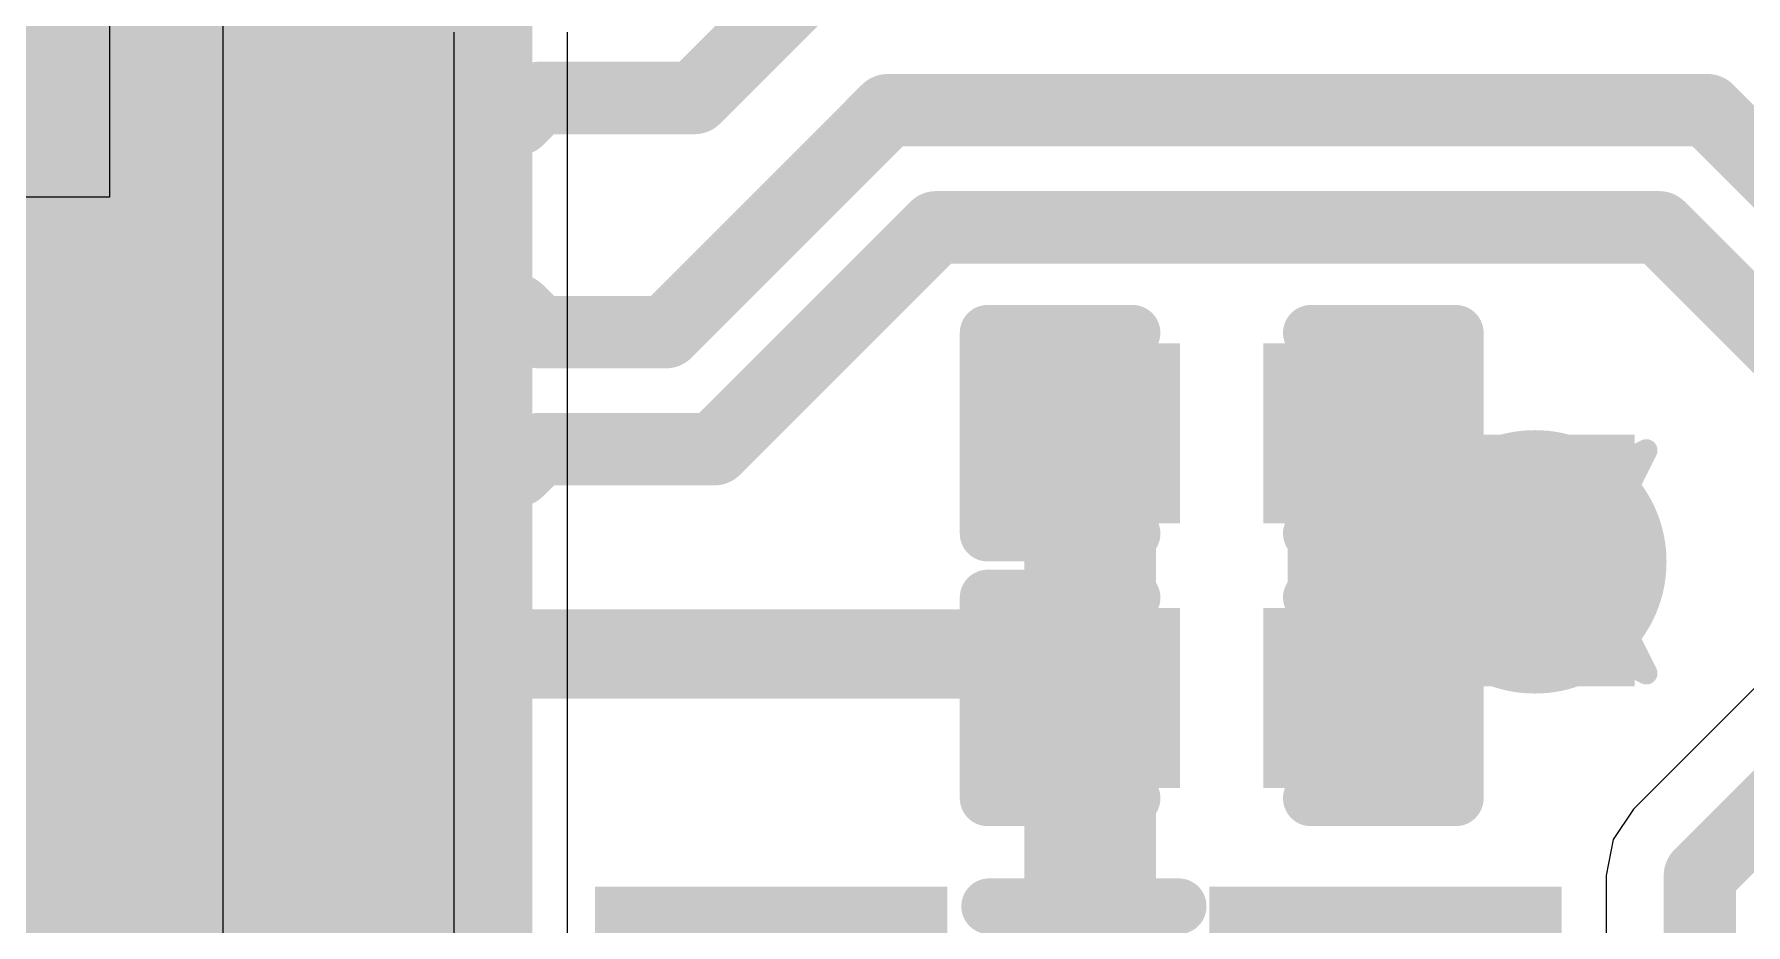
# Model space of a CAD drawing. Header units: inches. Extents: x -6 to 328, y -12 to 81.
# Drawn here: x 22.615 to 26.516, y 11.365 to 13.394 of the extents above; entities that cross this region are included whole.
import ezdxf

# ---------------------------------------------------------------- set-up
doc = ezdxf.new("R2010")
doc.units = ezdxf.units.IN
for name, color, linetype in [('Bottom Layer', 5, 'Continuous'), ('Bottom Overlay', 54, 'Continuous'), ('Bottom Paste', 16, 'Continuous'), ('Bottom Solder', 6, 'Continuous'), ('Drill Drawing', 1, 'Continuous'), ('Top Layer', 1, 'Continuous'), ('Top Overlay', 2, 'Continuous'), ('Top Paste', 8, 'Continuous'), ('Top Solder', 216, 'Continuous'), ('Via Holes', 16, 'Continuous')]:
    doc.layers.add(name, color=color, linetype=linetype)

# ---------------------------------------------------------------- blocks, each defined once
blk = doc.blocks.new('LAN9255_ZMX019_9')
at = {"layer": 'Top Layer'}
for points in [[(3.10000142, 8.45000215), (3.10000142, 6.950002609999999), (2.90000182, 6.950002609999999), (2.90000182, 8.45000215)], [(3.50000062, 8.45000215), (3.50000062, 6.950002609999999), (3.300001019999999, 6.950002609999999), (3.300001019999999, 8.45000215)], [(3.89999982, 8.45000215), (3.89999982, 6.950002609999999), (3.70000022, 6.950002609999999), (3.70000022, 8.45000215)], [(4.29999902, 8.45000215), (4.29999902, 6.950002609999999), (4.099999420000001, 6.950002609999999), (4.099999420000001, 8.45000215)], [(4.700000759999999, 8.45000215), (4.700000759999999, 6.950002609999999), (4.50000116, 6.950002609999999), (4.50000116, 8.45000215)]]:
    blk.add_hatch(color=1, dxfattribs=at).paths.add_polyline_path(points)
at = {"layer": 'Top Paste'}
for points in [[(3.10000142, 8.45000215), (3.10000142, 6.950002609999999), (2.90000182, 6.950002609999999), (2.90000182, 8.45000215)], [(3.50000062, 8.45000215), (3.50000062, 6.950002609999999), (3.300001019999999, 6.950002609999999), (3.300001019999999, 8.45000215)], [(3.89999982, 8.45000215), (3.89999982, 6.950002609999999), (3.70000022, 6.950002609999999), (3.70000022, 8.45000215)], [(4.29999902, 8.45000215), (4.29999902, 6.950002609999999), (4.099999420000001, 6.950002609999999), (4.099999420000001, 8.45000215)], [(4.700000759999999, 8.45000215), (4.700000759999999, 6.950002609999999), (4.50000116, 6.950002609999999), (4.50000116, 8.45000215)]]:
    blk.add_hatch(color=8, dxfattribs=at).paths.add_polyline_path(points)
at = {"layer": 'Top Solder'}
for points in [[(2.80159968, 8.551602149999999), (2.80159968, 6.84840261), (2.39840008, 6.84840261), (2.39840008, 8.551602149999999)], [(3.20160142, 8.551602149999999), (3.20160142, 6.84840261), (2.79840182, 6.84840261), (2.79840182, 8.551602149999999)], [(3.60160062, 8.551602149999999), (3.60160062, 6.84840261), (3.19840102, 6.84840261), (3.19840102, 8.551602149999999)], [(4.00159982, 8.551602149999999), (4.00159982, 6.84840261), (3.59840022, 6.84840261), (3.59840022, 8.551602149999999)], [(4.40159902, 8.551602149999999), (4.40159902, 6.84840261), (3.99839942, 6.84840261), (3.99839942, 8.551602149999999)], [(4.801600759999999, 8.551602149999999), (4.801600759999999, 6.84840261), (4.39840116, 6.84840261), (4.39840116, 8.551602149999999)], [(5.20159996, 8.551602149999999), (5.20159996, 6.84840261), (4.79840036, 6.84840261), (4.79840036, 8.551602149999999)]]:
    blk.add_hatch(color=216, dxfattribs=at).paths.add_polyline_path(points)
blk = doc.blocks.new('IND_0603__1608_M_______B_40')
at = {"layer": 'Bottom Layer'}
for points in [[(-0.999998, 0.4000004699999999), (-0.3999992, 0.4000004699999999), (-0.3999992, -0.4000004699999999), (-0.999998, -0.4000004699999999)], [(0.40000174, 0.4000004699999999), (1.00000054, 0.4000004699999999), (1.00000054, -0.4000004699999999), (0.40000174, -0.4000004699999999)]]:
    blk.add_hatch(color=5, dxfattribs=at).paths.add_polyline_path(points)
at = {"layer": 'Bottom Paste'}
for points in [[(-0.999998, 0.4000004699999999), (-0.3999992, 0.4000004699999999), (-0.3999992, -0.4000004699999999), (-0.999998, -0.4000004699999999)], [(0.40000174, 0.4000004699999999), (1.00000054, 0.4000004699999999), (1.00000054, -0.4000004699999999), (0.40000174, -0.4000004699999999)]]:
    blk.add_hatch(color=16, dxfattribs=at).paths.add_polyline_path(points)
at = {"layer": 'Bottom Solder'}
for points in [[(-1.101598, 0.50160047), (-0.2983992, 0.50160047), (-0.2983992, -0.50160047), (-1.101598, -0.50160047)], [(0.29840174, 0.50160047), (1.10160054, 0.50160047), (1.10160054, -0.50160047), (0.29840174, -0.50160047)]]:
    blk.add_hatch(color=6, dxfattribs=at).paths.add_polyline_path(points)
at = {"layer": 'Bottom Overlay'}
for points in [[(-0.2032, 0.4571999999999999, 0.127, 0.127, 0), (0.2286, 0.4571999999999999, 0.127, 0.127, 0)], [(-0.2032, -0.4571999999999999, 0.127, 0.127, 0), (0.2286, -0.4571999999999999, 0.127, 0.127, 0)]]:
    blk.add_lwpolyline(points, format="xyseb", dxfattribs=at)
for points in [[(-0.23495, 0.4571999999999999, 0.0635, 0.0635, 1), (-0.17145, 0.4571999999999999, 0.0635, 0.0635, 1)], [(0.19685, 0.4571999999999999, 0.0635, 0.0635, 1), (0.26035, 0.4571999999999999, 0.0635, 0.0635, 1)], [(-0.23495, -0.4571999999999999, 0.0635, 0.0635, 1), (-0.17145, -0.4571999999999999, 0.0635, 0.0635, 1)], [(0.19685, -0.4571999999999999, 0.0635, 0.0635, 1), (0.26035, -0.4571999999999999, 0.0635, 0.0635, 1)]]:
    blk.add_lwpolyline(points, format="xyseb", close=True, dxfattribs=at)
blk = doc.blocks.new('IND_0603__1608_M_______42')
at = {"layer": 'Top Layer'}
for points in [[(-0.999998, 0.4000004699999999), (-0.3999992, 0.4000004699999999), (-0.3999992, -0.4000004699999999), (-0.999998, -0.4000004699999999)], [(0.40000174, 0.4000004699999999), (1.00000054, 0.4000004699999999), (1.00000054, -0.4000004699999999), (0.40000174, -0.4000004699999999)]]:
    blk.add_hatch(color=1, dxfattribs=at).paths.add_polyline_path(points)
at = {"layer": 'Top Paste'}
for points in [[(-0.999998, 0.4000004699999999), (-0.3999992, 0.4000004699999999), (-0.3999992, -0.4000004699999999), (-0.999998, -0.4000004699999999)], [(0.40000174, 0.4000004699999999), (1.00000054, 0.4000004699999999), (1.00000054, -0.4000004699999999), (0.40000174, -0.4000004699999999)]]:
    blk.add_hatch(color=8, dxfattribs=at).paths.add_polyline_path(points)
at = {"layer": 'Top Solder'}
for points in [[(-1.101598, 0.50160047), (-0.2983992, 0.50160047), (-0.2983992, -0.50160047), (-1.101598, -0.50160047)], [(0.29840174, 0.50160047), (1.10160054, 0.50160047), (1.10160054, -0.50160047), (0.29840174, -0.50160047)]]:
    blk.add_hatch(color=216, dxfattribs=at).paths.add_polyline_path(points)
at = {"layer": 'Top Overlay'}
for points in [[(-0.2032, 0.4571999999999999, 0.127, 0.127, 0), (0.2286, 0.4571999999999999, 0.127, 0.127, 0)], [(-0.2032, -0.4571999999999999, 0.127, 0.127, 0), (0.2286, -0.4571999999999999, 0.127, 0.127, 0)]]:
    blk.add_lwpolyline(points, format="xyseb", dxfattribs=at)
for points in [[(-0.23495, 0.4571999999999999, 0.0635, 0.0635, 1), (-0.17145, 0.4571999999999999, 0.0635, 0.0635, 1)], [(0.19685, 0.4571999999999999, 0.0635, 0.0635, 1), (0.26035, 0.4571999999999999, 0.0635, 0.0635, 1)], [(-0.23495, -0.4571999999999999, 0.0635, 0.0635, 1), (-0.17145, -0.4571999999999999, 0.0635, 0.0635, 1)], [(0.19685, -0.4571999999999999, 0.0635, 0.0635, 1), (0.26035, -0.4571999999999999, 0.0635, 0.0635, 1)]]:
    blk.add_lwpolyline(points, format="xyseb", close=True, dxfattribs=at)
blk = doc.blocks.new('CAP_0201_75')
at = {"layer": 'Top Layer'}
for points in [[(-0.4499991, 0.1499997), (-0.1499997, 0.1499997), (-0.1499997, -0.1499997), (-0.4499991, -0.1499997)], [(0.1499997, 0.1499997), (0.4499991, 0.1499997), (0.4499991, -0.1499997), (0.1499997, -0.1499997)]]:
    blk.add_hatch(color=1, dxfattribs=at).paths.add_polyline_path(points)
at = {"layer": 'Top Paste'}
for points in [[(-0.4499991, 0.1499997), (-0.1499997, 0.1499997), (-0.1499997, -0.1499997), (-0.4499991, -0.1499997)], [(0.1499997, 0.1499997), (0.4499991, 0.1499997), (0.4499991, -0.1499997), (0.1499997, -0.1499997)]]:
    blk.add_hatch(color=8, dxfattribs=at).paths.add_polyline_path(points)
at = {"layer": 'Top Solder'}
for points in [[(-0.50500026, 0.20500086), (-0.09499853999999999, 0.20500086), (-0.09499853999999999, -0.20500086), (-0.50500026, -0.20500086)], [(0.09499853999999999, 0.20500086), (0.50500026, 0.20500086), (0.50500026, -0.20500086), (0.09499853999999999, -0.20500086)]]:
    blk.add_hatch(color=216, dxfattribs=at).paths.add_polyline_path(points)
at = {"layer": 'Top Overlay'}
for points in [[(-0.5334, 0.2286, 0.127, 0.127, 0), (-0.2032, 0.2286, 0.127, 0.127, 0)], [(-0.5334, -0.2286, 0.127, 0.127, 0), (-0.5334, 0.2286, 0.127, 0.127, 0)], [(0.2032, 0.2286, 0.127, 0.127, 0), (0.5334, 0.2286, 0.127, 0.127, 0)], [(0.5334, -0.2286, 0.127, 0.127, 0), (0.5334, 0.2286, 0.127, 0.127, 0)], [(-0.5334, -0.2286, 0.127, 0.127, 0), (-0.2032, -0.2286, 0.127, 0.127, 0)], [(0.2032, -0.2286, 0.127, 0.127, 0), (0.5334, -0.2286, 0.127, 0.127, 0)]]:
    blk.add_lwpolyline(points, format="xyseb", dxfattribs=at)
for points in [[(-0.5651499999999999, 0.2286, 0.0635, 0.0635, 1), (-0.5016499999999999, 0.2286, 0.0635, 0.0635, 1)], [(-0.5651499999999999, 0.2286, 0.0635, 0.0635, 1), (-0.5016499999999999, 0.2286, 0.0635, 0.0635, 1)], [(-0.23495, 0.2286, 0.0635, 0.0635, 1), (-0.17145, 0.2286, 0.0635, 0.0635, 1)], [(0.17145, 0.2286, 0.0635, 0.0635, 1), (0.23495, 0.2286, 0.0635, 0.0635, 1)], [(0.5016499999999999, 0.2286, 0.0635, 0.0635, 1), (0.5651499999999999, 0.2286, 0.0635, 0.0635, 1)], [(0.5016499999999999, 0.2286, 0.0635, 0.0635, 1), (0.5651499999999999, 0.2286, 0.0635, 0.0635, 1)], [(-0.5651499999999999, -0.2286, 0.0635, 0.0635, 1), (-0.5016499999999999, -0.2286, 0.0635, 0.0635, 1)], [(-0.5651499999999999, -0.2286, 0.0635, 0.0635, 1), (-0.5016499999999999, -0.2286, 0.0635, 0.0635, 1)], [(-0.23495, -0.2286, 0.0635, 0.0635, 1), (-0.17145, -0.2286, 0.0635, 0.0635, 1)], [(0.17145, -0.2286, 0.0635, 0.0635, 1), (0.23495, -0.2286, 0.0635, 0.0635, 1)], [(0.5016499999999999, -0.2286, 0.0635, 0.0635, 1), (0.5651499999999999, -0.2286, 0.0635, 0.0635, 1)], [(0.5016499999999999, -0.2286, 0.0635, 0.0635, 1), (0.5651499999999999, -0.2286, 0.0635, 0.0635, 1)]]:
    blk.add_lwpolyline(points, format="xyseb", close=True, dxfattribs=at)
blk = doc.blocks.new('CAP_0201_76')
at = {"layer": 'Top Layer'}
for points in [[(-0.4499991, 0.1499997), (-0.1499997, 0.1499997), (-0.1499997, -0.1499997), (-0.4499991, -0.1499997)], [(0.1499997, 0.1499997), (0.4499991, 0.1499997), (0.4499991, -0.1499997), (0.1499997, -0.1499997)]]:
    blk.add_hatch(color=1, dxfattribs=at).paths.add_polyline_path(points)
at = {"layer": 'Top Paste'}
for points in [[(-0.4499991, 0.1499997), (-0.1499997, 0.1499997), (-0.1499997, -0.1499997), (-0.4499991, -0.1499997)], [(0.1499997, 0.1499997), (0.4499991, 0.1499997), (0.4499991, -0.1499997), (0.1499997, -0.1499997)]]:
    blk.add_hatch(color=8, dxfattribs=at).paths.add_polyline_path(points)
at = {"layer": 'Top Solder'}
for points in [[(-0.50500026, 0.20500086), (-0.09499853999999999, 0.20500086), (-0.09499853999999999, -0.20500086), (-0.50500026, -0.20500086)], [(0.09499853999999999, 0.20500086), (0.50500026, 0.20500086), (0.50500026, -0.20500086), (0.09499853999999999, -0.20500086)]]:
    blk.add_hatch(color=216, dxfattribs=at).paths.add_polyline_path(points)
at = {"layer": 'Top Overlay'}
for points in [[(-0.5334, 0.2286, 0.127, 0.127, 0), (-0.2032, 0.2286, 0.127, 0.127, 0)], [(-0.5334, -0.2286, 0.127, 0.127, 0), (-0.5334, 0.2286, 0.127, 0.127, 0)], [(0.2032, 0.2286, 0.127, 0.127, 0), (0.5334, 0.2286, 0.127, 0.127, 0)], [(0.5334, -0.2286, 0.127, 0.127, 0), (0.5334, 0.2286, 0.127, 0.127, 0)], [(-0.5334, -0.2286, 0.127, 0.127, 0), (-0.2032, -0.2286, 0.127, 0.127, 0)], [(0.2032, -0.2286, 0.127, 0.127, 0), (0.5334, -0.2286, 0.127, 0.127, 0)]]:
    blk.add_lwpolyline(points, format="xyseb", dxfattribs=at)
for points in [[(-0.5651499999999999, 0.2286, 0.0635, 0.0635, 1), (-0.5016499999999999, 0.2286, 0.0635, 0.0635, 1)], [(-0.5651499999999999, 0.2286, 0.0635, 0.0635, 1), (-0.5016499999999999, 0.2286, 0.0635, 0.0635, 1)], [(-0.23495, 0.2286, 0.0635, 0.0635, 1), (-0.17145, 0.2286, 0.0635, 0.0635, 1)], [(0.17145, 0.2286, 0.0635, 0.0635, 1), (0.23495, 0.2286, 0.0635, 0.0635, 1)], [(0.5016499999999999, 0.2286, 0.0635, 0.0635, 1), (0.5651499999999999, 0.2286, 0.0635, 0.0635, 1)], [(0.5016499999999999, 0.2286, 0.0635, 0.0635, 1), (0.5651499999999999, 0.2286, 0.0635, 0.0635, 1)], [(-0.5651499999999999, -0.2286, 0.0635, 0.0635, 1), (-0.5016499999999999, -0.2286, 0.0635, 0.0635, 1)], [(-0.5651499999999999, -0.2286, 0.0635, 0.0635, 1), (-0.5016499999999999, -0.2286, 0.0635, 0.0635, 1)], [(-0.23495, -0.2286, 0.0635, 0.0635, 1), (-0.17145, -0.2286, 0.0635, 0.0635, 1)], [(0.17145, -0.2286, 0.0635, 0.0635, 1), (0.23495, -0.2286, 0.0635, 0.0635, 1)], [(0.5016499999999999, -0.2286, 0.0635, 0.0635, 1), (0.5651499999999999, -0.2286, 0.0635, 0.0635, 1)], [(0.5016499999999999, -0.2286, 0.0635, 0.0635, 1), (0.5651499999999999, -0.2286, 0.0635, 0.0635, 1)]]:
    blk.add_lwpolyline(points, format="xyseb", close=True, dxfattribs=at)

msp = doc.modelspace()

# ---------------------------------------------------------------- hatches: boundary and pattern name
at = {"layer": 'Bottom Layer'}
h = msp.add_hatch(color=5, dxfattribs=at)
edge = h.paths.add_edge_path()
edge.add_arc((26.035, 12.192), 0.2999994, 0, 360)
at = {"layer": 'Top Layer'}
for points in [[(24.871299, 11.0998), (25.1712984, 11.0998), (25.1712984, 12.63499632), (24.871299, 12.63499632)], [(25.4712978, 11.90804324), (26.26257384, 11.90804324), (26.26257384, 12.48148888), (25.4712978, 12.48148888)]]:
    msp.add_hatch(color=1, dxfattribs=at).paths.add_polyline_path(points)
h = msp.add_hatch(color=1, dxfattribs=at)
edge = h.paths.add_edge_path()
edge.add_arc((26.035, 12.192), 0.2999994, 0, 360)
at = {"layer": 'Via Holes'}
h = msp.add_hatch(color=7, dxfattribs=at)
edge = h.paths.add_edge_path()
edge.add_arc((26.035, 12.192), 0.1499997, 0, 360)

# ---------------------------------------------------------------- linework, layer by layer
at = {"layer": 'Bottom Layer'}
for p, q in [((23.04560034, 10.17636776), (23.04560034, 15.5690824)), ((22.78662448, 13.4160006), (22.78662448, 13.02239966)), ((23.5712, 13.3985), (23.5712, 10.1727635)), ((23.83017586, 10.28003532), (23.83017586, 13.3985)), ((22.78662448, 13.02239966), (21.7996008, 13.02239966)), ((26.58158768, 11.95025296), (26.2600567, 11.62872198)), ((26.2600567, 11.62872198), (26.21374234, 11.55940792)), ((26.21374234, 11.55940792), (26.19747872, 11.47764532)), ((26.19747872, 11.47764532), (26.19747872, 9.74762084))]:
    msp.add_line(p, q, dxfattribs=at)
for points in [[(26.41113336, 11.47764532, 0.1651, 0.1651, 0), (26.79524232, 11.86175428, 0.1651, 0.1651, 0)], [(26.41113336, 9.74762084, 0.1651, 0.1651, 0), (26.41113336, 11.47764532, 0.1651, 0.1651, 0)]]:
    msp.add_lwpolyline(points, format="xyseb", dxfattribs=at)
msp.add_lwpolyline([(26.36985836, 11.47764532, 0.08255, 0.08255, 1), (26.45240836, 11.47764532, 0.08255, 0.08255, 1)], format="xyseb", close=True, dxfattribs=at)
msp.add_lwpolyline([(26.36985836, 11.47764532, 0.08255, 0.08255, 1), (26.45240836, 11.47764532, 0.08255, 0.08255, 1)], format="xyseb", close=True, dxfattribs=at)
at = {"layer": 'Drill Drawing'}
for points in [[(25.781, 12.446, 0.0508, 0.0508, 0), (26.035, 12.319, 0.0508, 0.0508, 0)], [(25.781, 12.446, 0.0508, 0.0508, 0), (25.908, 12.192, 0.0508, 0.0508, 0)], [(26.035, 12.319, 0.0508, 0.0508, 0), (26.289, 12.446, 0.0508, 0.0508, 0)], [(26.162, 12.192, 0.0508, 0.0508, 0), (26.289, 12.446, 0.0508, 0.0508, 0)], [(25.781, 11.938, 0.0508, 0.0508, 0), (25.908, 12.192, 0.0508, 0.0508, 0)], [(26.162, 12.192, 0.0508, 0.0508, 0), (26.289, 11.938, 0.0508, 0.0508, 0)], [(25.781, 11.938, 0.0508, 0.0508, 0), (26.035, 12.065, 0.0508, 0.0508, 0)], [(26.035, 12.065, 0.0508, 0.0508, 0), (26.289, 11.938, 0.0508, 0.0508, 0)]]:
    msp.add_lwpolyline(points, format="xyseb", dxfattribs=at)
for points in [[(25.7683, 12.446, 0.0254, 0.0254, 1), (25.7937, 12.446, 0.0254, 0.0254, 1)], [(25.7683, 12.446, 0.0254, 0.0254, 1), (25.7937, 12.446, 0.0254, 0.0254, 1)], [(26.2763, 12.446, 0.0254, 0.0254, 1), (26.3017, 12.446, 0.0254, 0.0254, 1)], [(26.2763, 12.446, 0.0254, 0.0254, 1), (26.3017, 12.446, 0.0254, 0.0254, 1)], [(26.0223, 12.319, 0.0254, 0.0254, 1), (26.0477, 12.319, 0.0254, 0.0254, 1)], [(26.0223, 12.319, 0.0254, 0.0254, 1), (26.0477, 12.319, 0.0254, 0.0254, 1)], [(25.8953, 12.192, 0.0254, 0.0254, 1), (25.9207, 12.192, 0.0254, 0.0254, 1)], [(25.8953, 12.192, 0.0254, 0.0254, 1), (25.9207, 12.192, 0.0254, 0.0254, 1)], [(26.1493, 12.192, 0.0254, 0.0254, 1), (26.1747, 12.192, 0.0254, 0.0254, 1)], [(26.1493, 12.192, 0.0254, 0.0254, 1), (26.1747, 12.192, 0.0254, 0.0254, 1)], [(26.0223, 12.065, 0.0254, 0.0254, 1), (26.0477, 12.065, 0.0254, 0.0254, 1)], [(26.0223, 12.065, 0.0254, 0.0254, 1), (26.0477, 12.065, 0.0254, 0.0254, 1)], [(25.7683, 11.938, 0.0254, 0.0254, 1), (25.7937, 11.938, 0.0254, 0.0254, 1)], [(25.7683, 11.938, 0.0254, 0.0254, 1), (25.7937, 11.938, 0.0254, 0.0254, 1)], [(26.2763, 11.938, 0.0254, 0.0254, 1), (26.3017, 11.938, 0.0254, 0.0254, 1)], [(26.2763, 11.938, 0.0254, 0.0254, 1), (26.3017, 11.938, 0.0254, 0.0254, 1)]]:
    msp.add_lwpolyline(points, format="xyseb", close=True, dxfattribs=at)
at = {"layer": 'Top Layer'}
for points in [[(24.11984762, 13.24864762, 0.1651, 0.1651, 0), (24.4602, 13.589, 0.1651, 0.1651, 0)], [(23.71607652, 13.19944782, 0.1651, 0.1651, 0), (23.76527632, 13.24864762, 0.1651, 0.1651, 0)], [(23.76527632, 13.24864762, 0.1651, 0.1651, 0), (24.11984762, 13.24864762, 0.1651, 0.1651, 0)], [(24.0546509, 12.71534922, 0.1651, 0.1651, 0), (24.56000168, 13.2207, 0.1651, 0.1651, 0)], [(24.56000168, 13.2207, 0.1651, 0.1651, 0), (26.4287, 13.2207, 0.1651, 0.1651, 0)], [(26.4287, 13.2207, 0.1651, 0.1651, 0), (26.9748, 12.6746, 0.1651, 0.1651, 0)], [(22.89839972, 13.18199802, 0.1651, 0.1651, 0), (22.91584952, 13.19944782, 0.1651, 0.1651, 0)], [(22.91584952, 13.19944782, 0.1651, 0.1651, 0), (23.71607652, 13.19944782, 0.1651, 0.1651, 0)], [(24.16512058, 12.44864922, 0.1651, 0.1651, 0), (24.67047136, 12.954, 0.1651, 0.1651, 0)], [(24.67047136, 12.954, 0.1651, 0.1651, 0), (26.31823032, 12.954, 0.1651, 0.1651, 0)], [(26.31823032, 12.954, 0.1651, 0.1651, 0), (26.7081, 12.56413032, 0.1651, 0.1651, 0)], [(22.89839972, 12.78199882, 0.1651, 0.1651, 0), (22.91584952, 12.76454902, 0.1651, 0.1651, 0)], [(22.91584952, 12.76454902, 0.1651, 0.1651, 0), (23.71607906, 12.76454902, 0.1651, 0.1651, 0)], [(23.71607906, 12.76454902, 0.1651, 0.1651, 0), (23.76527886, 12.71534922, 0.1651, 0.1651, 0)], [(23.76527886, 12.71534922, 0.1651, 0.1651, 0), (24.0546509, 12.71534922, 0.1651, 0.1651, 0)], [(25.6212975, 11.88200062, 0.2032, 0.2032, 0), (25.6212975, 12.48499916, 0.2032, 0.2032, 0)], [(23.71607906, 12.39944942, 0.1651, 0.1651, 0), (23.76527886, 12.44864922, 0.1651, 0.1651, 0)], [(23.76527886, 12.44864922, 0.1651, 0.1651, 0), (24.16512058, 12.44864922, 0.1651, 0.1651, 0)], [(22.89839972, 12.38199962, 0.1651, 0.1651, 0), (22.91584952, 12.39944942, 0.1651, 0.1651, 0)], [(22.91584952, 12.39944942, 0.1651, 0.1651, 0), (23.71607906, 12.39944942, 0.1651, 0.1651, 0)], [(22.89839972, 11.98200042, 0.2032, 0.2032, 0), (25.0212987, 11.98200042, 0.2032, 0.2032, 0)], [(21.93943796, 11.58359888, 0.2032, 0.2032, 0), (22.89679952, 11.58359888, 0.2032, 0.2032, 0)], [(22.89679952, 11.58359888, 0.2032, 0.2032, 0), (22.89839972, 11.58199868, 0.2032, 0.2032, 0)]]:
    msp.add_lwpolyline(points, format="xyseb", dxfattribs=at)
for points in [[(23.72400132, 13.24864762, 0.08255, 0.08255, 1), (23.80655132, 13.24864762, 0.08255, 0.08255, 1)], [(23.72400132, 13.24864762, 0.08255, 0.08255, 1), (23.80655132, 13.24864762, 0.08255, 0.08255, 1)], [(24.07857262, 13.24864762, 0.08255, 0.08255, 1), (24.16112262, 13.24864762, 0.08255, 0.08255, 1)], [(24.07857262, 13.24864762, 0.08255, 0.08255, 1), (24.16112262, 13.24864762, 0.08255, 0.08255, 1)], [(24.51872668, 13.2207, 0.08255, 0.08255, 1), (24.60127668, 13.2207, 0.08255, 0.08255, 1)], [(24.51872668, 13.2207, 0.08255, 0.08255, 1), (24.60127668, 13.2207, 0.08255, 0.08255, 1)], [(26.387425, 13.2207, 0.08255, 0.08255, 1), (26.469975, 13.2207, 0.08255, 0.08255, 1)], [(26.387425, 13.2207, 0.08255, 0.08255, 1), (26.469975, 13.2207, 0.08255, 0.08255, 1)], [(22.85712472, 13.18199802, 0.08255, 0.08255, 1), (22.93967472, 13.18199802, 0.08255, 0.08255, 1)], [(22.87457452, 13.19944782, 0.08255, 0.08255, 1), (22.95712452, 13.19944782, 0.08255, 0.08255, 1)], [(22.87457452, 13.19944782, 0.08255, 0.08255, 1), (22.95712452, 13.19944782, 0.08255, 0.08255, 1)], [(23.67480152, 13.19944782, 0.08255, 0.08255, 1), (23.75735152, 13.19944782, 0.08255, 0.08255, 1)], [(23.67480152, 13.19944782, 0.08255, 0.08255, 1), (23.75735152, 13.19944782, 0.08255, 0.08255, 1)], [(24.62919636, 12.954, 0.08255, 0.08255, 1), (24.71174636, 12.954, 0.08255, 0.08255, 1)], [(24.62919636, 12.954, 0.08255, 0.08255, 1), (24.71174636, 12.954, 0.08255, 0.08255, 1)], [(26.27695532, 12.954, 0.08255, 0.08255, 1), (26.35950532, 12.954, 0.08255, 0.08255, 1)], [(26.27695532, 12.954, 0.08255, 0.08255, 1), (26.35950532, 12.954, 0.08255, 0.08255, 1)], [(22.85712472, 12.78199882, 0.08255, 0.08255, 1), (22.93967472, 12.78199882, 0.08255, 0.08255, 1)], [(22.87457452, 12.76454902, 0.08255, 0.08255, 1), (22.95712452, 12.76454902, 0.08255, 0.08255, 1)], [(22.87457452, 12.76454902, 0.08255, 0.08255, 1), (22.95712452, 12.76454902, 0.08255, 0.08255, 1)], [(23.67480406, 12.76454902, 0.08255, 0.08255, 1), (23.75735406, 12.76454902, 0.08255, 0.08255, 1)], [(23.67480406, 12.76454902, 0.08255, 0.08255, 1), (23.75735406, 12.76454902, 0.08255, 0.08255, 1)], [(23.72400386, 12.71534922, 0.08255, 0.08255, 1), (23.80655386, 12.71534922, 0.08255, 0.08255, 1)], [(23.72400386, 12.71534922, 0.08255, 0.08255, 1), (23.80655386, 12.71534922, 0.08255, 0.08255, 1)], [(24.0133759, 12.71534922, 0.08255, 0.08255, 1), (24.0959259, 12.71534922, 0.08255, 0.08255, 1)], [(24.0133759, 12.71534922, 0.08255, 0.08255, 1), (24.0959259, 12.71534922, 0.08255, 0.08255, 1)], [(25.57049749999999, 12.48499916, 0.1016, 0.1016, 1), (25.6720975, 12.48499916, 0.1016, 0.1016, 1)], [(23.72400386, 12.44864922, 0.08255, 0.08255, 1), (23.80655386, 12.44864922, 0.08255, 0.08255, 1)], [(23.72400386, 12.44864922, 0.08255, 0.08255, 1), (23.80655386, 12.44864922, 0.08255, 0.08255, 1)], [(24.12384558, 12.44864922, 0.08255, 0.08255, 1), (24.20639558, 12.44864922, 0.08255, 0.08255, 1)], [(24.12384558, 12.44864922, 0.08255, 0.08255, 1), (24.20639558, 12.44864922, 0.08255, 0.08255, 1)], [(22.87457452, 12.39944942, 0.08255, 0.08255, 1), (22.95712452, 12.39944942, 0.08255, 0.08255, 1)], [(22.87457452, 12.39944942, 0.08255, 0.08255, 1), (22.95712452, 12.39944942, 0.08255, 0.08255, 1)], [(23.67480406, 12.39944942, 0.08255, 0.08255, 1), (23.75735406, 12.39944942, 0.08255, 0.08255, 1)], [(23.67480406, 12.39944942, 0.08255, 0.08255, 1), (23.75735406, 12.39944942, 0.08255, 0.08255, 1)], [(22.85712472, 12.38199962, 0.08255, 0.08255, 1), (22.93967472, 12.38199962, 0.08255, 0.08255, 1)], [(22.84759972, 11.98200042, 0.1016, 0.1016, 1), (22.94919972, 11.98200042, 0.1016, 0.1016, 1)], [(24.9704987, 11.98200042, 0.1016, 0.1016, 1), (25.0720987, 11.98200042, 0.1016, 0.1016, 1)], [(25.57049749999999, 11.88200062, 0.1016, 0.1016, 1), (25.6720975, 11.88200062, 0.1016, 0.1016, 1)], [(22.84599952, 11.58359888, 0.1016, 0.1016, 1), (22.94759952, 11.58359888, 0.1016, 0.1016, 1)], [(22.84599952, 11.58359888, 0.1016, 0.1016, 1), (22.94759952, 11.58359888, 0.1016, 0.1016, 1)], [(22.84759972, 11.58199868, 0.1016, 0.1016, 1), (22.94919972, 11.58199868, 0.1016, 0.1016, 1)]]:
    msp.add_lwpolyline(points, format="xyseb", close=True, dxfattribs=at)

# ---------------------------------------------------------------- block references
for name, p, rotation in [('LAN9255_ZMX019_9', (15.19839734, 16.18199964), 270), ('IND_0603__1608_M_______B_40', (22.4028, 13.21919886), 90)]:
    msp.add_blockref(name, p, dxfattribs=dict(rotation=rotation))
for name, p in [('CAP_0201_76', (25.3212981, 12.48499916)), ('CAP_0201_75', (25.3212981, 11.88200062)), ('IND_0603__1608_M_______42', (24.9945906, 10.95022956))]:
    msp.add_blockref(name, p)

doc.saveas('drawing.dxf')
